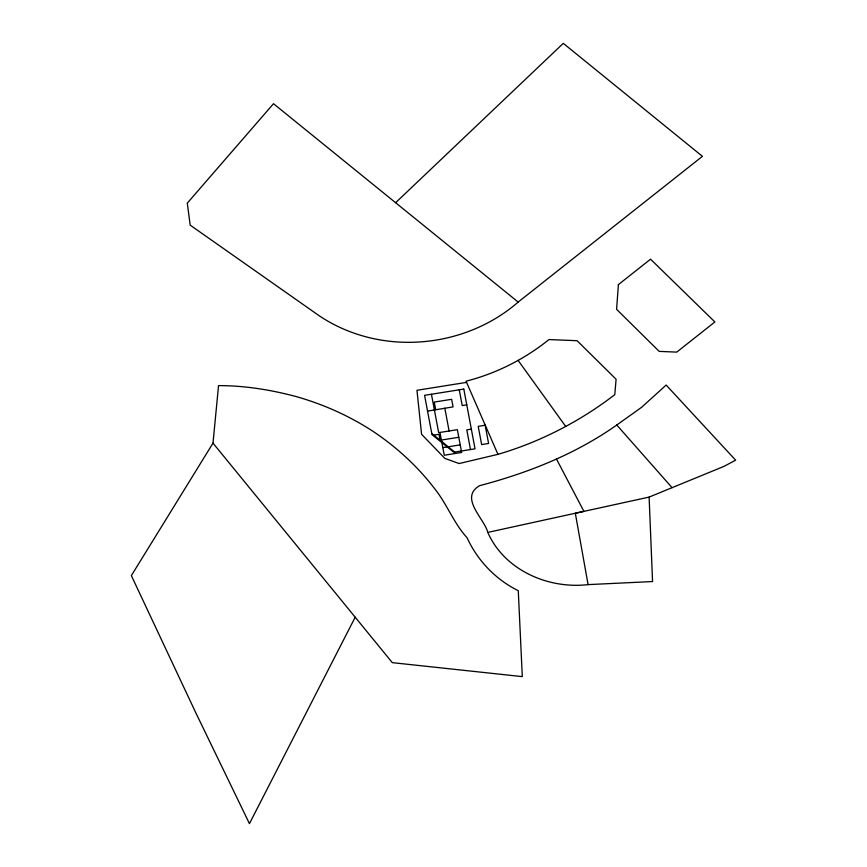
<?xml version="1.0" encoding="UTF-8"?>
<svg xmlns="http://www.w3.org/2000/svg" width="867" height="867" viewBox="0 0 867 867"><rect width="100%" height="100%" fill="white"/><g stroke="black" fill="none" stroke-linecap="round" stroke-linejoin="round"><path stroke-width="1.3" d="M213 443.135L218.538 385.609C244.418 385.577 270.168 389.738 295.159 396.295A270.471 236.789 -3.8 0 1 374.273 432.178C397.379 447.784 418.057 466.912 434.974 489.107C447.144 504.453 453.799 523.267 467.096 537.778C477.544 560.624 495.729 579.568 518.271 590.698L522.302 676.618L392.307 662.648L213 443.135L131.361 575.612L195.563 712.295L249.447 823.65L355.188 617.217M395.612 202.715L563.29 43.35L702.433 156.342L518.163 302.074C475.289 339.474 413.006 351.904 358.884 334.749A149.124 130.549 -3.8 0 1 316.943 314.179L190.176 225.127L187.294 203.138L273.506 103.704L518.163 302.074M616.773 425.014L641.667 407.252L666.159 385.067L735.639 460.182L723.945 466.392L649.112 497.094L487.785 532.403C484.501 518.683 458.946 497.951 479.494 485.704C528.09 472.916 575.482 454.156 616.773 425.014L672.066 487.677M497.951 454.351L466.056 381.198C496.282 373.493 524.687 359.122 548.974 339.561L577.097 340.709L616.101 379.247L614.779 394.669C579.947 421.438 540.13 441.975 497.951 454.351L459.109 463.542L444.847 458.383L421.579 434.291L416.962 390.291L466.565 382.369M427.55 411.099L453.062 406.894L451.642 399.297L434.259 402.071L435.678 409.668M466.771 404.835L462.219 405.561L459.261 389.803M433.803 435.126L438.984 434.302L440.089 440.219M471.345 429.143L466.793 429.869L470.499 449.561M441.401 440.046L458.784 437.271M442.831 447.643L460.214 444.869M649.112 497.094L652.558 581.551L588.086 584.618C548.312 589.235 504.464 570.28 487.785 532.403M431.755 433.467L454.742 452.065M518.098 360.379L565.707 426.445M556.581 459.228L583.914 511.378L575.32 513.242L588.086 584.618M444.814 408.205L449.106 430.997M439.97 432.449L444.262 455.24L461.645 452.466L457.353 429.674L438.669 432.655L431.441 394.236M618.399 284.614L616.589 309.302L659.191 351.384L676.759 352.11L714.885 321.95L650.553 259.19L618.399 284.614M463.802 389.077L424.581 395.33L431.972 434.595L453.755 452.227L475.04 448.835L463.802 389.077M485.162 425.242L478.216 426.347L481.64 444.576L488.598 443.47L485.162 425.242"/></g></svg>
